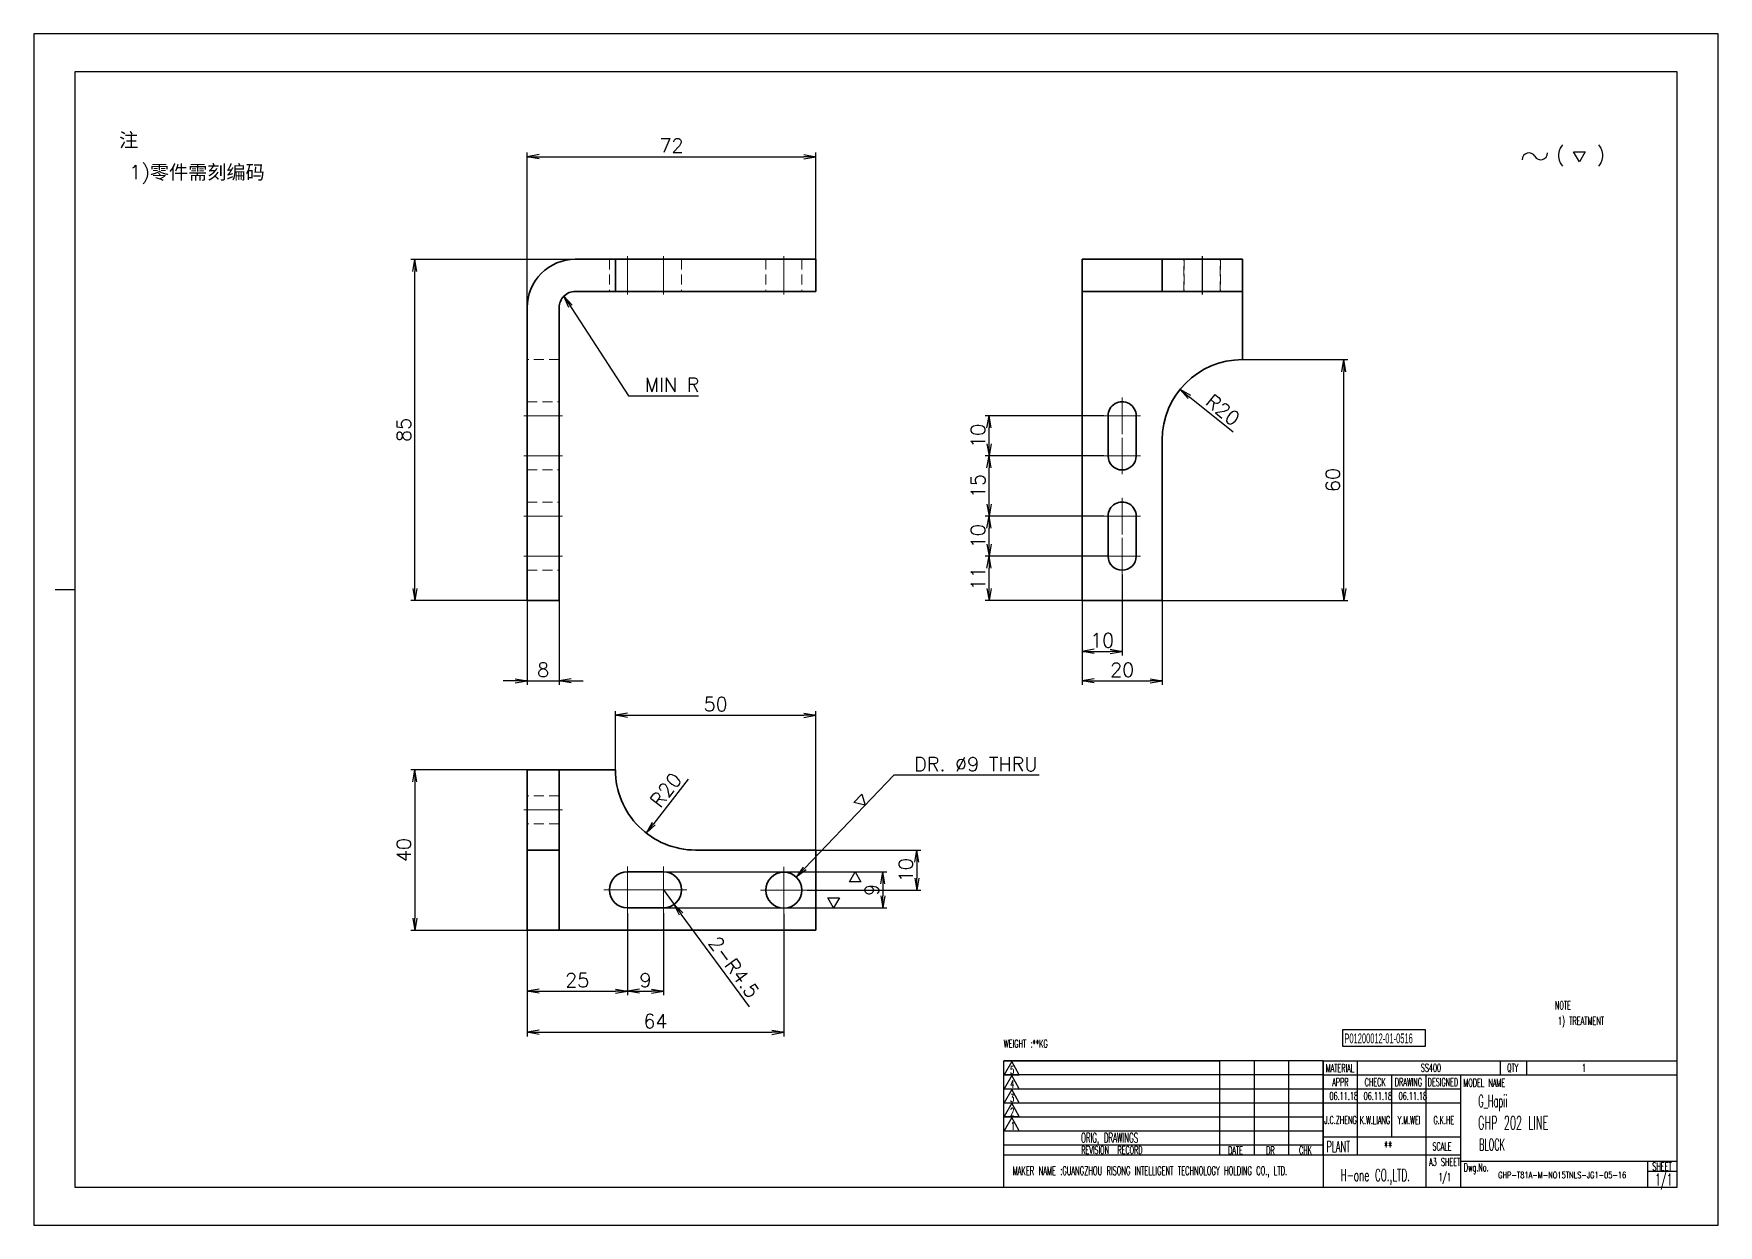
# Model space of a CAD drawing. Header units: millimetres. Extents: x 9439 to 18429, y 1498 to 3280.
# Drawn here: x 17741.5 to 18161.5, y 1498.1 to 1795.1 of the extents above; entities that cross this region are included whole.
import ezdxf
from ezdxf.enums import TextEntityAlignment as Align

# ---------------------------------------------------------------- set-up
doc = ezdxf.new("R2010")
doc.units = ezdxf.units.MM
doc.linetypes.add('CENTER-HOKUTO', pattern=[23, 20, -1, 1, -1])
doc.linetypes.add('HIDDEN-HOKUTO', pattern=[3.8, 2.5, -1.3])
doc.layers.add('AM_7', color=2, linetype='CENTER-HOKUTO', lineweight=30)
doc.layers.add('AM_HID', color=1, linetype='HIDDEN-HOKUTO', lineweight=25)
doc.layers.add('title_frame', color=7, linetype='Continuous')
doc.layers.add('word_dim', color=253, linetype='Continuous')
doc.styles.add('MX_NOTE_STANDARD', font='txt.shx', dxfattribs={"bigfont": 'bigfont.shx'})
doc.styles.get("Standard").update_dxf_attribs({"font": 'romans.shx', "bigfont": 'bigfont.shx'})
doc.dimstyles.new('RS1-1', dxfattribs={"dimtxt": 3.5, "dimasz": 3, "dimexe": 1, "dimexo": 0, "dimgap": 1, "dimtad": 3, "dimdsep": 46, "dimtxsty": 'Standard', "dimblk1": 'OPEN', "dimblk2": 'OPEN', "dimsah": 1, "dimcen": 0, "dimclrd": 256, "dimclre": 256, "dimclrt": 3, "dimazin": 2, "dimtfac": 1, "dimtmove": 0, "dimatfit": 3, "dimldrblk": 'OPEN', "dimfxl": 0, "dimtolj": 1, "dimtzin": 0, "dimarcsym": 0})

# ---------------------------------------------------------------- blocks, each defined once
blk = doc.blocks.new('A$C404331B6')
at = {"layer": 'title_frame'}
for p, q in [((0, -31.5), (0, 0)), ((0, 0), (53.9, 0)), ((79.62, 0), (0, 0)), ((53.9, -23.5), (53.9, 0)), ((62.48, -23.5), (62.48, 0)), ((62.48, -23.5), (62.48, 0)), ((71.05, -23.5), (71.05, 0)), ((71.05, -23.5), (71.05, 0)), ((79.62, 0), (79.62, -31.5)), ((79.62, 0), (167.83, 0)), ((88.2, -23.5), (88.2, 0)), ((123.73, 0), (123.73, -3.5)), ((130.3, 0), (130.3, -3.5)), ((53.9, -3.5), (0, -3.5)), ((79.62, -3.5), (0, -3.5)), ((1.98, -0.12), (0.1, -3.45)), ((0.1, -3.45), (3.86, -3.45)), ((1.98, -3.6), (0.1, -6.92)), ((3.86, -3.45), (1.98, -0.12)), ((3.86, -6.92), (1.98, -3.6)), ((79.62, -3.5), (167.83, -3.5)), ((96.78, -18.9), (96.78, -3.5)), ((105.35, -31.5), (105.35, -3.5)), ((113.92, -31.5), (113.92, -3.5)), ((53.9, -7), (0, -7)), ((79.62, -7), (0, -7)), ((0.1, -6.92), (3.86, -6.92)), ((1.98, -7.13), (0.1, -10.45)), ((3.86, -10.45), (1.98, -7.13)), ((113.92, -7), (79.62, -7)), ((53.9, -10.5), (0, -10.5)), ((79.62, -10.5), (0, -10.5)), ((0.1, -10.45), (3.86, -10.45)), ((1.98, -10.54), (0.1, -13.87)), ((3.86, -13.87), (1.98, -10.54)), ((113.92, -10.5), (79.62, -10.5)), ((53.9, -14), (0, -14)), ((79.62, -14), (0, -14)), ((0.1, -13.87), (3.86, -13.87)), ((1.98, -14.07), (0.1, -17.4)), ((3.86, -17.4), (1.98, -14.07)), ((53.9, -17.5), (0, -17.5)), ((79.62, -17.5), (0, -17.5)), ((53.9, -21), (0, -21)), ((79.62, -21), (0, -21)), ((0.1, -17.4), (3.86, -17.4)), ((79.62, -18.9), (113.92, -18.9)), ((79.62, -23.5), (0, -23.5)), ((113.92, -23.5), (79.62, -23.5)), ((113.92, -25), (167.83, -25)), ((160.48, -25), (160.48, -31.5)), ((160.48, -27.5), (167.83, -27.5)), ((167.83, -31.5), (0, -31.5))]:
    blk.add_line(p, q, dxfattribs=at)
at = {"layer": 'title_frame', "color": 3, "style": 'MX_NOTE_STANDARD', "width": 0.5341}
for s, height, p in [('5', 1.92, (1.59, -3.22)), ('MATERIAL', 1.973, (80.3, -2.79)), ('QTY', 1.973, (125.5, -2.7)), ('4', 1.92, (1.59, -6.7)), ('3', 1.92, (1.59, -10.23)), ('APPR', 1.973, (81.89, -6.26)), ('CHECK', 1.973, (89.99, -6.26)), ('DRAWING', 1.973, (97.51, -6.26)), ('DESIGNED', 1.973, (105.7, -6.26)), ('MODEL NAME', 1.973, (114.63, -6.41)), ('2', 1.92, (1.59, -13.64)), ('1', 1.92, (1.78, -17.17)), ('ORIG, DRAWINGS', 2.4112, (19.27, -20.34)), ('PLANT', 2.74, (80.46, -22.73)), ('SCALE', 1.973, (106.88, -22.28)), ('REVISION  RECORD', 1.9728, (19.32, -23.18)), ('DATE', 1.973, (55.94, -23.26)), ('DR', 1.973, (65.43, -23.27)), ('CHK', 1.973, (73.61, -23.23)), ('MAKER NAME :GUANGZHOU RISONG INTELLIGENT TECHNOLOGY HOLDING CO., LTD.', 2.16, (2.22, -28.43)), ('Dwg.No.', 1.973, (114.71, -27.52)), ('SHEET', 1.973, (161.71, -27.29))]:
    blk.add_text(s, height=height, dxfattribs=at).set_placement(p)
blk = doc.blocks.new('shiage0')
at = {"layer": 'word_dim', "color": 3, "linetype": 'Continuous'}
for centre, start, end in [((1.69, 0), 30, 180), ((4.61, 1.69), 210, 0)]:
    blk.add_arc(centre, 1.69, start, end, dxfattribs=at)
blk = doc.blocks.new('12')
at = {"layer": 'title_frame', "color": 3, "linetype": 'Continuous'}
blk.add_lwpolyline([(20.46, 3.03), (19.01, 5.53), (21.9, 5.53)], close=True, dxfattribs=at)
blk.add_blockref('shiage0', (6.23, 3.56), dxfattribs=at)
blk.add_text('(   )', height=3.5, dxfattribs=at).set_placement((14.64, 3.08))
blk = doc.blocks.new('_Open')
at = {"color": 0, "lineweight": -2}
for p, q in [((-1, 0.17), (0, 0)), ((-1, -0.17), (0, 0)), ((0, 0), (-1, 0))]:
    blk.add_line(p, q, dxfattribs=at)
blk = doc.blocks.new('*D246')
at = {"layer": 'DEFPOINTS', "color": 0, "linetype": 'Continuous', "ltscale": 2}
for p in [(17864.49, 1653.88), (17872.49, 1653.88), (17872.49, 1633.82)]:
    blk.add_point(p, dxfattribs=at)
at = {"layer": 'word_dim', "linetype": 'Continuous', "lineweight": -2, "ltscale": 2}
for p, q in [((17864.49, 1653.88), (17864.49, 1632.82)), ((17872.49, 1653.88), (17872.49, 1632.82)), ((17861.49, 1633.82), (17858.49, 1633.82)), ((17864.49, 1633.82), (17872.49, 1633.82)), ((17875.49, 1633.82), (17878.49, 1633.82))]:
    blk.add_line(p, q, dxfattribs=at)
at = {"layer": 'word_dim', "linetype": 'Continuous', "lineweight": -2, "ltscale": 2, "xscale": 3, "yscale": 3, "zscale": 3}
blk.add_blockref('_Open', (17864.49, 1633.82), dxfattribs=at)
at = {"layer": 'word_dim', "linetype": 'Continuous', "lineweight": -2, "ltscale": 2, "xscale": 3, "yscale": 3, "zscale": 3, "rotation": 180}
blk.add_blockref('_Open', (17872.49, 1633.82), dxfattribs=at)
at = {"layer": 'word_dim', "color": 3, "linetype": 'Continuous', "ltscale": 2, "insert": (17868.49, 1636.57), "char_height": 3.5, "attachment_point": 5}
blk.add_mtext('\\A1;8', dxfattribs=at)
blk = doc.blocks.new('*D247')
at = {"layer": 'DEFPOINTS', "color": 0, "linetype": 'Continuous', "ltscale": 2}
for p in [(17836.47, 1738.88), (17881.49, 1738.88), (17864.49, 1653.88)]:
    blk.add_point(p, dxfattribs=at)
at = {"layer": 'word_dim', "linetype": 'Continuous', "lineweight": -2, "ltscale": 2}
for p, q in [((17881.49, 1738.88), (17835.47, 1738.88)), ((17836.47, 1656.88), (17836.47, 1735.88)), ((17864.49, 1653.88), (17835.47, 1653.88))]:
    blk.add_line(p, q, dxfattribs=at)
at = {"layer": 'word_dim', "linetype": 'Continuous', "lineweight": -2, "ltscale": 2, "xscale": 3, "yscale": 3, "zscale": 3}
for p, rotation in [((17836.47, 1738.88), 90), ((17836.47, 1653.88), 270)]:
    blk.add_blockref('_Open', p, dxfattribs=dict(at, rotation=rotation))
at = {"layer": 'word_dim', "color": 3, "linetype": 'Continuous', "ltscale": 2, "insert": (17833.72, 1696.38), "char_height": 3.5, "attachment_point": 5, "rotation": 90}
blk.add_mtext('\\A1;85', dxfattribs=at)
blk = doc.blocks.new('*D248')
at = {"layer": 'DEFPOINTS', "color": 0, "linetype": 'Continuous', "ltscale": 2}
for p in [(17936.49, 1764.47), (17936.49, 1734.88), (17864.49, 1726.88)]:
    blk.add_point(p, dxfattribs=at)
at = {"layer": 'word_dim', "linetype": 'Continuous', "lineweight": -2, "ltscale": 2}
for p, q in [((17864.49, 1726.88), (17864.49, 1765.47)), ((17867.49, 1764.47), (17933.49, 1764.47)), ((17936.49, 1734.88), (17936.49, 1765.47))]:
    blk.add_line(p, q, dxfattribs=at)
at = {"layer": 'word_dim', "linetype": 'Continuous', "lineweight": -2, "ltscale": 2, "xscale": 3, "yscale": 3, "zscale": 3, "rotation": 180}
blk.add_blockref('_Open', (17864.49, 1764.47), dxfattribs=at)
at = {"layer": 'word_dim', "linetype": 'Continuous', "lineweight": -2, "ltscale": 2, "xscale": 3, "yscale": 3, "zscale": 3}
blk.add_blockref('_Open', (17936.49, 1764.47), dxfattribs=at)
at = {"layer": 'word_dim', "color": 3, "linetype": 'Continuous', "ltscale": 2, "insert": (17900.49, 1767.22), "char_height": 3.5, "attachment_point": 5}
blk.add_mtext('\\A1;72', dxfattribs=at)
blk = doc.blocks.new('*D249')
at = {"layer": 'DEFPOINTS', "color": 0, "linetype": 'Continuous', "ltscale": 2}
for p in [(18002.84, 1653.88), (18022.84, 1653.88), (18022.84, 1633.82)]:
    blk.add_point(p, dxfattribs=at)
at = {"layer": 'word_dim', "linetype": 'Continuous', "lineweight": -2, "ltscale": 2}
for p, q in [((18002.84, 1653.88), (18002.84, 1632.82)), ((18022.84, 1653.88), (18022.84, 1632.82)), ((18005.84, 1633.82), (18019.84, 1633.82))]:
    blk.add_line(p, q, dxfattribs=at)
at = {"layer": 'word_dim', "linetype": 'Continuous', "lineweight": -2, "ltscale": 2, "xscale": 3, "yscale": 3, "zscale": 3, "rotation": 180}
blk.add_blockref('_Open', (18002.84, 1633.82), dxfattribs=at)
at = {"layer": 'word_dim', "linetype": 'Continuous', "lineweight": -2, "ltscale": 2, "xscale": 3, "yscale": 3, "zscale": 3}
blk.add_blockref('_Open', (18022.84, 1633.82), dxfattribs=at)
at = {"layer": 'word_dim', "color": 3, "linetype": 'Continuous', "ltscale": 2, "insert": (18012.84, 1636.57), "char_height": 3.5, "attachment_point": 5}
blk.add_mtext('\\A1;20', dxfattribs=at)
blk = doc.blocks.new('*D250')
at = {"layer": 'DEFPOINTS', "color": 0, "linetype": 'Continuous', "ltscale": 2}
for p in [(18042.84, 1713.88), (18068.11, 1713.88), (18022.84, 1653.88)]:
    blk.add_point(p, dxfattribs=at)
at = {"layer": 'word_dim', "linetype": 'Continuous', "lineweight": -2, "ltscale": 2}
for p, q in [((18042.84, 1713.88), (18069.11, 1713.88)), ((18068.11, 1656.88), (18068.11, 1710.88)), ((18022.84, 1653.88), (18069.11, 1653.88))]:
    blk.add_line(p, q, dxfattribs=at)
at = {"layer": 'word_dim', "linetype": 'Continuous', "lineweight": -2, "ltscale": 2, "xscale": 3, "yscale": 3, "zscale": 3}
for p, rotation in [((18068.11, 1713.88), 90), ((18068.11, 1653.88), 270)]:
    blk.add_blockref('_Open', p, dxfattribs=dict(at, rotation=rotation))
at = {"layer": 'word_dim', "color": 3, "linetype": 'Continuous', "ltscale": 2, "insert": (18065.36, 1683.88), "char_height": 3.5, "attachment_point": 5, "rotation": 90}
blk.add_mtext('\\A1;60', dxfattribs=at)
blk = doc.blocks.new('*D251')
at = {"layer": 'DEFPOINTS', "color": 0, "linetype": 'Continuous', "ltscale": 2}
for p in [(17979.65, 1664.88), (18009.34, 1664.88), (18002.84, 1653.88)]:
    blk.add_point(p, dxfattribs=at)
at = {"layer": 'word_dim', "linetype": 'Continuous', "lineweight": -2, "ltscale": 2}
for p, q in [((18009.34, 1664.88), (17978.65, 1664.88)), ((17979.65, 1656.88), (17979.65, 1661.88)), ((18002.84, 1653.88), (17978.65, 1653.88))]:
    blk.add_line(p, q, dxfattribs=at)
at = {"layer": 'word_dim', "linetype": 'Continuous', "lineweight": -2, "ltscale": 2, "xscale": 3, "yscale": 3, "zscale": 3}
for p, rotation in [((17979.65, 1664.88), 90), ((17979.65, 1653.88), 270)]:
    blk.add_blockref('_Open', p, dxfattribs=dict(at, rotation=rotation))
at = {"layer": 'word_dim', "color": 3, "linetype": 'Continuous', "ltscale": 2, "insert": (17976.9, 1659.38), "char_height": 3.5, "attachment_point": 5, "rotation": 90}
blk.add_mtext('\\A1;11', dxfattribs=at)
blk = doc.blocks.new('*D252')
at = {"layer": 'DEFPOINTS', "color": 0, "linetype": 'Continuous', "ltscale": 2}
for p in [(17979.65, 1674.88), (18008.29, 1674.88), (18008.29, 1664.88)]:
    blk.add_point(p, dxfattribs=at)
at = {"layer": 'word_dim', "linetype": 'Continuous', "lineweight": -2, "ltscale": 2}
for p, q in [((18008.29, 1674.88), (17978.65, 1674.88)), ((17979.65, 1667.88), (17979.65, 1671.88)), ((18008.29, 1664.88), (17978.65, 1664.88))]:
    blk.add_line(p, q, dxfattribs=at)
at = {"layer": 'word_dim', "linetype": 'Continuous', "lineweight": -2, "ltscale": 2, "xscale": 3, "yscale": 3, "zscale": 3}
for p, rotation in [((17979.65, 1674.88), 90), ((17979.65, 1664.88), 270)]:
    blk.add_blockref('_Open', p, dxfattribs=dict(at, rotation=rotation))
at = {"layer": 'word_dim', "color": 3, "linetype": 'Continuous', "ltscale": 2, "insert": (17976.9, 1669.88), "char_height": 3.5, "attachment_point": 5, "rotation": 90}
blk.add_mtext('\\A1;10', dxfattribs=at)
blk = doc.blocks.new('*D253')
at = {"layer": 'DEFPOINTS', "color": 0, "linetype": 'Continuous', "ltscale": 2}
for p in [(17979.65, 1689.88), (18008.29, 1689.88), (18008.29, 1674.88)]:
    blk.add_point(p, dxfattribs=at)
at = {"layer": 'word_dim', "linetype": 'Continuous', "lineweight": -2, "ltscale": 2}
for p, q in [((18008.29, 1689.88), (17978.65, 1689.88)), ((17979.65, 1677.88), (17979.65, 1686.88)), ((18008.29, 1674.88), (17978.65, 1674.88))]:
    blk.add_line(p, q, dxfattribs=at)
at = {"layer": 'word_dim', "linetype": 'Continuous', "lineweight": -2, "ltscale": 2, "xscale": 3, "yscale": 3, "zscale": 3}
for p, rotation in [((17979.65, 1689.88), 90), ((17979.65, 1674.88), 270)]:
    blk.add_blockref('_Open', p, dxfattribs=dict(at, rotation=rotation))
at = {"layer": 'word_dim', "color": 3, "linetype": 'Continuous', "ltscale": 2, "insert": (17976.9, 1682.38), "char_height": 3.5, "attachment_point": 5, "rotation": 90}
blk.add_mtext('\\A1;15', dxfattribs=at)
blk = doc.blocks.new('*D254')
at = {"layer": 'DEFPOINTS', "color": 0, "linetype": 'Continuous', "ltscale": 2}
for p in [(17979.65, 1699.88), (18008.29, 1699.88), (18008.29, 1689.88)]:
    blk.add_point(p, dxfattribs=at)
at = {"layer": 'word_dim', "linetype": 'Continuous', "lineweight": -2, "ltscale": 2}
for p, q in [((18008.29, 1699.88), (17978.65, 1699.88)), ((17979.65, 1692.88), (17979.65, 1696.88)), ((18008.29, 1689.88), (17978.65, 1689.88))]:
    blk.add_line(p, q, dxfattribs=at)
at = {"layer": 'word_dim', "linetype": 'Continuous', "lineweight": -2, "ltscale": 2, "xscale": 3, "yscale": 3, "zscale": 3}
for p, rotation in [((17979.65, 1699.88), 90), ((17979.65, 1689.88), 270)]:
    blk.add_blockref('_Open', p, dxfattribs=dict(at, rotation=rotation))
at = {"layer": 'word_dim', "color": 3, "linetype": 'Continuous', "ltscale": 2, "insert": (17976.9, 1694.88), "char_height": 3.5, "attachment_point": 5, "rotation": 90}
blk.add_mtext('\\A1;10', dxfattribs=at)
blk = doc.blocks.new('*D255')
at = {"layer": 'DEFPOINTS', "color": 0, "linetype": 'Continuous', "ltscale": 2}
for p in [(18012.84, 1660.33), (18002.84, 1653.88), (18012.84, 1641.17)]:
    blk.add_point(p, dxfattribs=at)
at = {"layer": 'word_dim', "linetype": 'Continuous', "lineweight": -2, "ltscale": 2}
for p, q in [((18012.84, 1660.33), (18012.84, 1640.17)), ((18002.84, 1653.88), (18002.84, 1640.17)), ((18005.84, 1641.17), (18009.84, 1641.17))]:
    blk.add_line(p, q, dxfattribs=at)
at = {"layer": 'word_dim', "linetype": 'Continuous', "lineweight": -2, "ltscale": 2, "xscale": 3, "yscale": 3, "zscale": 3, "rotation": 180}
blk.add_blockref('_Open', (18002.84, 1641.17), dxfattribs=at)
at = {"layer": 'word_dim', "linetype": 'Continuous', "lineweight": -2, "ltscale": 2, "xscale": 3, "yscale": 3, "zscale": 3}
blk.add_blockref('_Open', (18012.84, 1641.17), dxfattribs=at)
at = {"layer": 'word_dim', "color": 3, "linetype": 'Continuous', "ltscale": 2, "insert": (18007.84, 1643.92), "char_height": 3.5, "attachment_point": 5}
blk.add_mtext('\\A1;10', dxfattribs=at)
blk = doc.blocks.new('*D256')
at = {"layer": 'DEFPOINTS', "color": 0, "linetype": 'Continuous', "ltscale": 2}
for p in [(18027.28, 1706.45), (18042.84, 1693.88)]:
    blk.add_point(p, dxfattribs=at)
at = {"layer": 'word_dim', "linetype": 'Continuous', "lineweight": -2, "ltscale": 2}
blk.add_line((18040.5, 1695.77), (18029.61, 1704.57), dxfattribs=at)
at = {"layer": 'word_dim', "linetype": 'Continuous', "lineweight": -2, "ltscale": 2, "xscale": 3, "yscale": 3, "zscale": 3, "rotation": 141.0708588884438}
blk.add_blockref('_Open', (18027.28, 1706.45), dxfattribs=at)
at = {"layer": 'word_dim', "color": 3, "linetype": 'Continuous', "ltscale": 2, "insert": (18037.95, 1701.36), "char_height": 3.5, "attachment_point": 5, "rotation": 321.0709}
blk.add_mtext('\\A1;R20', dxfattribs=at)
blk = doc.blocks.new('*D257')
at = {"layer": 'DEFPOINTS', "color": 0, "linetype": 'Continuous', "ltscale": 2}
for p in [(17864.49, 1611.64), (17836.47, 1571.64), (17864.49, 1571.64)]:
    blk.add_point(p, dxfattribs=at)
at = {"layer": 'word_dim', "linetype": 'Continuous', "lineweight": -2, "ltscale": 2}
for p, q in [((17864.49, 1611.64), (17835.47, 1611.64)), ((17836.47, 1608.64), (17836.47, 1574.64)), ((17864.49, 1571.64), (17835.47, 1571.64))]:
    blk.add_line(p, q, dxfattribs=at)
at = {"layer": 'word_dim', "linetype": 'Continuous', "lineweight": -2, "ltscale": 2, "xscale": 3, "yscale": 3, "zscale": 3}
for p, rotation in [((17836.47, 1611.64), 90), ((17836.47, 1571.64), 270)]:
    blk.add_blockref('_Open', p, dxfattribs=dict(at, rotation=rotation))
at = {"layer": 'word_dim', "color": 3, "linetype": 'Continuous', "ltscale": 2, "insert": (17833.72, 1591.64), "char_height": 3.5, "attachment_point": 5, "rotation": 90}
blk.add_mtext('\\A1;40', dxfattribs=at)
blk = doc.blocks.new('*D258')
at = {"layer": 'DEFPOINTS', "color": 0, "linetype": 'Continuous', "ltscale": 2}
for p in [(17936.49, 1625.23), (17886.49, 1611.64), (17936.49, 1591.64)]:
    blk.add_point(p, dxfattribs=at)
at = {"layer": 'word_dim', "linetype": 'Continuous', "lineweight": -2, "ltscale": 2}
for p, q in [((17886.49, 1611.64), (17886.49, 1626.23)), ((17936.49, 1591.64), (17936.49, 1626.23)), ((17889.49, 1625.23), (17933.49, 1625.23))]:
    blk.add_line(p, q, dxfattribs=at)
at = {"layer": 'word_dim', "linetype": 'Continuous', "lineweight": -2, "ltscale": 2, "xscale": 3, "yscale": 3, "zscale": 3, "rotation": 180}
blk.add_blockref('_Open', (17886.49, 1625.23), dxfattribs=at)
at = {"layer": 'word_dim', "linetype": 'Continuous', "lineweight": -2, "ltscale": 2, "xscale": 3, "yscale": 3, "zscale": 3}
blk.add_blockref('_Open', (17936.49, 1625.23), dxfattribs=at)
at = {"layer": 'word_dim', "color": 3, "linetype": 'Continuous', "ltscale": 2, "insert": (17911.49, 1627.98), "char_height": 3.5, "attachment_point": 5}
blk.add_mtext('\\A1;50', dxfattribs=at)
blk = doc.blocks.new('*D259')
at = {"layer": 'DEFPOINTS', "color": 0, "linetype": 'Continuous', "ltscale": 2}
for p in [(17906.49, 1611.64), (17894.21, 1595.86)]:
    blk.add_point(p, dxfattribs=at)
at = {"layer": 'word_dim', "linetype": 'Continuous', "lineweight": -2, "ltscale": 2}
blk.add_line((17904.65, 1609.28), (17896.05, 1598.23), dxfattribs=at)
at = {"layer": 'word_dim', "linetype": 'Continuous', "lineweight": -2, "ltscale": 2, "xscale": 3, "yscale": 3, "zscale": 3, "rotation": 232.1096878668146}
blk.add_blockref('_Open', (17894.21, 1595.86), dxfattribs=at)
at = {"layer": 'word_dim', "color": 3, "linetype": 'Continuous', "ltscale": 2, "insert": (17899.1, 1606.62), "char_height": 3.5, "attachment_point": 5, "rotation": 52.1097}
blk.add_mtext('\\A1;R20', dxfattribs=at)
blk = doc.blocks.new('*D260')
at = {"layer": 'DEFPOINTS', "color": 0, "linetype": 'Continuous', "ltscale": 2}
for p in [(17936.49, 1591.64), (17934.34, 1581.64), (17961.68, 1581.64)]:
    blk.add_point(p, dxfattribs=at)
at = {"layer": 'word_dim', "linetype": 'Continuous', "lineweight": -2, "ltscale": 2}
for p, q in [((17936.49, 1591.64), (17962.68, 1591.64)), ((17961.68, 1588.64), (17961.68, 1584.64)), ((17934.34, 1581.64), (17962.68, 1581.64))]:
    blk.add_line(p, q, dxfattribs=at)
at = {"layer": 'word_dim', "linetype": 'Continuous', "lineweight": -2, "ltscale": 2, "xscale": 3, "yscale": 3, "zscale": 3}
for p, rotation in [((17961.68, 1591.64), 90), ((17961.68, 1581.64), 270)]:
    blk.add_blockref('_Open', p, dxfattribs=dict(at, rotation=rotation))
at = {"layer": 'word_dim', "color": 3, "linetype": 'Continuous', "ltscale": 2, "insert": (17958.93, 1586.64), "char_height": 3.5, "attachment_point": 5, "rotation": 90}
blk.add_mtext('\\A1;10', dxfattribs=at)
blk = doc.blocks.new('*D261')
at = {"layer": 'DEFPOINTS', "color": 0, "linetype": 'Continuous', "ltscale": 2}
for p in [(17889.49, 1575.88), (17864.49, 1571.64), (17889.49, 1556.46)]:
    blk.add_point(p, dxfattribs=at)
at = {"layer": 'word_dim', "linetype": 'Continuous', "lineweight": -2, "ltscale": 2}
for p, q in [((17889.49, 1575.88), (17889.49, 1555.46)), ((17864.49, 1571.64), (17864.49, 1555.46)), ((17867.49, 1556.46), (17886.49, 1556.46))]:
    blk.add_line(p, q, dxfattribs=at)
at = {"layer": 'word_dim', "linetype": 'Continuous', "lineweight": -2, "ltscale": 2, "xscale": 3, "yscale": 3, "zscale": 3, "rotation": 180}
blk.add_blockref('_Open', (17864.49, 1556.46), dxfattribs=at)
at = {"layer": 'word_dim', "linetype": 'Continuous', "lineweight": -2, "ltscale": 2, "xscale": 3, "yscale": 3, "zscale": 3}
blk.add_blockref('_Open', (17889.49, 1556.46), dxfattribs=at)
at = {"layer": 'word_dim', "color": 3, "linetype": 'Continuous', "ltscale": 2, "insert": (17876.99, 1559.21), "char_height": 3.5, "attachment_point": 5}
blk.add_mtext('\\A1;25', dxfattribs=at)
blk = doc.blocks.new('*D262')
at = {"layer": 'DEFPOINTS', "color": 0, "linetype": 'Continuous', "ltscale": 2}
for p in [(17889.49, 1575.88), (17898.49, 1575.88), (17898.49, 1556.46)]:
    blk.add_point(p, dxfattribs=at)
at = {"layer": 'word_dim', "linetype": 'Continuous', "lineweight": -2, "ltscale": 2}
for p, q in [((17889.49, 1575.88), (17889.49, 1555.46)), ((17898.49, 1575.88), (17898.49, 1555.46)), ((17892.49, 1556.46), (17895.49, 1556.46))]:
    blk.add_line(p, q, dxfattribs=at)
at = {"layer": 'word_dim', "linetype": 'Continuous', "lineweight": -2, "ltscale": 2, "xscale": 3, "yscale": 3, "zscale": 3, "rotation": 180}
blk.add_blockref('_Open', (17889.49, 1556.46), dxfattribs=at)
at = {"layer": 'word_dim', "linetype": 'Continuous', "lineweight": -2, "ltscale": 2, "xscale": 3, "yscale": 3, "zscale": 3}
blk.add_blockref('_Open', (17898.49, 1556.46), dxfattribs=at)
at = {"layer": 'word_dim', "color": 3, "linetype": 'Continuous', "ltscale": 2, "insert": (17893.99, 1559.21), "char_height": 3.5, "attachment_point": 5}
blk.add_mtext('\\A1;9', dxfattribs=at)
blk = doc.blocks.new('*D263')
at = {"layer": 'DEFPOINTS', "color": 0, "linetype": 'Continuous', "ltscale": 2}
for p in [(17928.49, 1575.79), (17864.49, 1571.64), (17928.49, 1546.22)]:
    blk.add_point(p, dxfattribs=at)
at = {"layer": 'word_dim', "linetype": 'Continuous', "lineweight": -2, "ltscale": 2}
for p, q in [((17928.49, 1575.79), (17928.49, 1545.22)), ((17864.49, 1571.64), (17864.49, 1545.22)), ((17867.49, 1546.22), (17925.49, 1546.22))]:
    blk.add_line(p, q, dxfattribs=at)
at = {"layer": 'word_dim', "linetype": 'Continuous', "lineweight": -2, "ltscale": 2, "xscale": 3, "yscale": 3, "zscale": 3, "rotation": 180}
blk.add_blockref('_Open', (17864.49, 1546.22), dxfattribs=at)
at = {"layer": 'word_dim', "linetype": 'Continuous', "lineweight": -2, "ltscale": 2, "xscale": 3, "yscale": 3, "zscale": 3}
blk.add_blockref('_Open', (17928.49, 1546.22), dxfattribs=at)
at = {"layer": 'word_dim', "color": 3, "linetype": 'Continuous', "ltscale": 2, "insert": (17896.49, 1548.97), "char_height": 3.5, "attachment_point": 5}
blk.add_mtext('\\A1;64', dxfattribs=at)
blk = doc.blocks.new('*D264')
at = {"layer": 'DEFPOINTS', "color": 0, "linetype": 'Continuous', "ltscale": 2}
for p in [(17931.6, 1584.9), (17925.38, 1578.39)]:
    blk.add_point(p, dxfattribs=at)
at = {"layer": 'word_dim', "linetype": 'Continuous', "lineweight": -2, "ltscale": 2}
for p, q in [((17955.92, 1610.34), (17933.68, 1587.07)), ((17992.12, 1610.34), (17955.92, 1610.34))]:
    blk.add_line(p, q, dxfattribs=at)
at = {"layer": 'word_dim', "linetype": 'Continuous', "lineweight": -2, "ltscale": 2, "xscale": 3, "yscale": 3, "zscale": 3, "rotation": 226.2945560065147}
blk.add_blockref('_Open', (17931.6, 1584.9), dxfattribs=at)
at = {"layer": 'word_dim', "color": 3, "linetype": 'Continuous', "ltscale": 2, "insert": (17976.36, 1613.09), "char_height": 3.5, "attachment_point": 5}
blk.add_mtext('\\A1;DR. ∅9 THRU', dxfattribs=at)
blk = doc.blocks.new('shiage1')
at = {"layer": 'word_dim', "color": 3, "linetype": 'Continuous'}
for p, q in [((0, 0), (-1.44, 2.5)), ((-1.44, 2.5), (1.44, 2.5)), ((1.44, 2.5), (0, 0))]:
    blk.add_line(p, q, dxfattribs=at)
blk = doc.blocks.new('*D265')
at = {"layer": 'DEFPOINTS', "color": 0, "linetype": 'Continuous', "ltscale": 2}
for p in [(17898.49, 1586.23), (17898.49, 1577.23), (17953.19, 1577.23)]:
    blk.add_point(p, dxfattribs=at)
at = {"layer": 'word_dim', "linetype": 'Continuous', "lineweight": -2, "ltscale": 2}
for p, q in [((17898.49, 1586.23), (17954.19, 1586.23)), ((17953.19, 1583.23), (17953.19, 1580.23)), ((17898.49, 1577.23), (17954.19, 1577.23))]:
    blk.add_line(p, q, dxfattribs=at)
at = {"layer": 'word_dim', "linetype": 'Continuous', "lineweight": -2, "ltscale": 2, "xscale": 3, "yscale": 3, "zscale": 3}
for p, rotation in [((17953.19, 1586.23), 90), ((17953.19, 1577.23), 270)]:
    blk.add_blockref('_Open', p, dxfattribs=dict(at, rotation=rotation))
at = {"layer": 'word_dim', "color": 3, "linetype": 'Continuous', "ltscale": 2, "insert": (17950.44, 1581.73), "char_height": 3.5, "attachment_point": 5, "rotation": 90}
blk.add_mtext('\\A1;9', dxfattribs=at)
blk = doc.blocks.new('*D266')
at = {"layer": 'DEFPOINTS', "color": 0, "linetype": 'Continuous', "ltscale": 2}
for p in [(17898.49, 1581.73), (17901.15, 1578.1)]:
    blk.add_point(p, dxfattribs=at)
at = {"layer": 'word_dim', "linetype": 'Continuous', "lineweight": -2, "ltscale": 2}
for p, q in [((17898.49, 1581.73), (17901.15, 1578.1)), ((17919.9, 1552.55), (17902.93, 1575.68))]:
    blk.add_line(p, q, dxfattribs=at)
at = {"layer": 'word_dim', "linetype": 'Continuous', "lineweight": -2, "ltscale": 2, "xscale": 3, "yscale": 3, "zscale": 3, "rotation": 126.2675375214608}
blk.add_blockref('_Open', (17901.15, 1578.1), dxfattribs=at)
at = {"layer": 'word_dim', "color": 3, "linetype": 'Continuous', "ltscale": 2, "insert": (17916.05, 1562.44), "char_height": 3.5, "attachment_point": 5, "rotation": 306.2675}
blk.add_mtext('\\A1;2-R4.5', dxfattribs=at)

msp = doc.modelspace()

# ---------------------------------------------------------------- linework, layer by layer
at = {"color": 7, "lineweight": 35, "ltscale": 0.25}
for p, q in [((17876.493, 1738.884), (17886.493, 1738.884)), ((17886.493, 1730.884), (17876.493, 1730.884)), ((18009.336, 1689.884), (18009.336, 1699.884)), ((18016.336, 1699.884), (18016.336, 1689.884)), ((18009.336, 1664.884), (18009.336, 1674.884)), ((18016.336, 1674.884), (18016.336, 1664.884)), ((17886.493, 1611.644), (17876.493, 1611.644))]:
    msp.add_line(p, q, dxfattribs=at)
at = {"color": 7, "lineweight": 35, "ltscale": 0.2}
for p, q in [((17886.493, 1738.884), (17886.493, 1730.884)), ((17936.493, 1738.884), (17936.493, 1730.884)), ((18002.836, 1738.884), (18002.836, 1730.884)), ((18022.836, 1738.884), (18022.836, 1730.884)), ((18042.836, 1738.884), (18042.836, 1730.884)), ((17872.493, 1653.884), (17864.493, 1653.884)), ((17872.493, 1611.644), (17864.493, 1611.644)), ((17872.493, 1591.644), (17864.493, 1591.644)), ((17872.493, 1571.644), (17864.493, 1571.644))]:
    msp.add_line(p, q, dxfattribs=at)
at = {"color": 7, "lineweight": 35}
for p, q in [((17906.493, 1738.884), (17886.493, 1738.884)), ((17936.493, 1738.884), (17906.493, 1738.884)), ((18022.836, 1738.884), (18002.836, 1738.884)), ((18022.836, 1738.884), (18042.836, 1738.884)), ((17886.493, 1730.884), (17906.493, 1730.884)), ((17906.493, 1730.884), (17936.493, 1730.884)), ((18002.836, 1730.884), (18022.836, 1730.884)), ((18042.836, 1730.884), (18022.836, 1730.884)), ((17864.493, 1653.884), (17864.493, 1726.884)), ((17872.493, 1726.884), (17872.493, 1653.884)), ((18002.836, 1726.884), (18002.836, 1653.884)), ((18022.836, 1653.884), (18022.836, 1693.884)), ((18002.836, 1653.884), (18022.836, 1653.884)), ((17864.493, 1611.644), (17864.493, 1591.644)), ((17872.493, 1611.644), (17872.493, 1591.644)), ((17864.493, 1591.644), (17864.493, 1571.644)), ((17872.493, 1571.644), (17872.493, 1591.644)), ((17906.493, 1591.644), (17936.493, 1591.644)), ((17936.493, 1571.644), (17936.493, 1591.644)), ((17876.493, 1571.644), (17936.493, 1571.644))]:
    msp.add_line(p, q, dxfattribs=at)
at = {"color": 7, "lineweight": 35, "ltscale": 0.1}
for p, q in [((18002.836, 1730.884), (18002.836, 1726.884)), ((18042.836, 1726.884), (18042.836, 1730.884)), ((17876.493, 1611.644), (17872.493, 1611.644)), ((17872.493, 1571.644), (17876.493, 1571.644))]:
    msp.add_line(p, q, dxfattribs=at)
at = {"color": 7, "lineweight": 35, "ltscale": 0.325}
msp.add_line((18042.836, 1713.884), (18042.836, 1726.884), dxfattribs=at)
at = {"color": 7, "lineweight": 35, "ltscale": 0.225}
for p, q in [((17889.493, 1586.226), (17898.493, 1586.226)), ((17898.493, 1577.226), (17889.493, 1577.226))]:
    msp.add_line(p, q, dxfattribs=at)
at = {"color": 7, "lineweight": 35}
msp.add_circle((17928.493, 1581.644), 4.5, dxfattribs=at)
for centre, radius, start, end in [((17876.493, 1726.884), 12, 90, 180.00001), ((17876.493, 1726.884), 4, 90, 180.00001), ((18042.836, 1693.884), 20, 90, 179.99999), ((18012.836, 1699.884), 3.5, 0, 180.00001), ((18012.836, 1689.884), 3.5, 180.00001, 0), ((18012.836, 1674.884), 3.5, 0, 180.00001), ((18012.836, 1664.884), 3.5, 180.00001, 0), ((17906.493, 1611.644), 20, 179.99999, 270), ((17889.493, 1581.726), 4.5, 90, 270), ((17898.493, 1581.726), 4.5, 270, 90)]:
    msp.add_arc(centre, radius, start, end, dxfattribs=at)
at = {"layer": 'AM_7', "color": 2, "lineweight": 13}
for p, q in [((17889.493, 1739.684), (17889.493, 1730.083)), ((17898.493, 1739.684), (17898.493, 1730.083)), ((17928.493, 1739.684), (17928.493, 1730.083)), ((18032.754, 1739.684), (18032.754, 1730.083)), ((18032.836, 1739.684), (18032.836, 1730.083)), ((18012.836, 1704.434), (18012.836, 1695.334)), ((17863.693, 1699.884), (17873.293, 1699.884)), ((18017.386, 1699.884), (18008.286, 1699.884)), ((18012.836, 1694.434), (18012.836, 1685.334)), ((17863.693, 1689.884), (17873.293, 1689.884)), ((18017.386, 1689.884), (18008.286, 1689.884)), ((18012.836, 1679.434), (18012.836, 1670.334)), ((17863.693, 1674.884), (17873.293, 1674.884)), ((18017.386, 1674.884), (18008.286, 1674.884)), ((18012.836, 1669.434), (18012.836, 1660.334)), ((17863.693, 1664.884), (17873.293, 1664.884)), ((18017.386, 1664.884), (18008.286, 1664.884)), ((17863.693, 1601.644), (17873.293, 1601.644)), ((17889.493, 1587.576), (17889.493, 1575.876)), ((17898.493, 1587.576), (17898.493, 1575.876)), ((17928.493, 1587.494), (17928.493, 1575.794)), ((17895.343, 1581.726), (17883.643, 1581.726)), ((17904.343, 1581.726), (17892.643, 1581.726)), ((17934.343, 1581.644), (17922.643, 1581.644))]:
    msp.add_line(p, q, dxfattribs=at)
at = {"layer": 'AM_HID', "color": 1, "lineweight": 13}
for p, q in [((17884.993, 1738.884), (17884.993, 1730.884)), ((17902.993, 1738.884), (17902.993, 1730.884)), ((17923.993, 1738.884), (17923.993, 1730.884)), ((17932.993, 1738.884), (17932.993, 1730.884)), ((18028.254, 1730.884), (18028.254, 1738.884)), ((18028.336, 1738.884), (18028.336, 1730.884)), ((18037.254, 1730.884), (18037.254, 1738.884)), ((18037.336, 1738.884), (18037.336, 1730.884)), ((17872.493, 1713.884), (17864.493, 1713.884)), ((17864.493, 1703.384), (17872.493, 1703.384)), ((17864.493, 1686.384), (17872.493, 1686.384)), ((17864.493, 1678.384), (17872.493, 1678.384)), ((17864.493, 1661.384), (17872.493, 1661.384)), ((17872.493, 1605.144), (17864.493, 1605.144)), ((17872.493, 1598.144), (17864.493, 1598.144))]:
    msp.add_line(p, q, dxfattribs=at)
at = {"layer": 'title_frame'}
for p, q in [((17746.796, 1656.621), (17751.796, 1656.621)), ((18067.843, 1546.895), (18088.371, 1546.895)), ((18067.843, 1542.694), (18067.843, 1546.895)), ((18088.371, 1546.895), (18088.371, 1542.694)), ((18088.371, 1542.694), (18067.843, 1542.694)), ((18062.946, 1539.084), (18062.946, 1535.584)), ((18062.946, 1515.584), (18062.946, 1539.084)), ((18062.946, 1539.084), (18062.946, 1507.584)), ((18151.146, 1507.584), (18097.246, 1507.584)), ((18151.146, 1507.584), (18097.246, 1507.584))]:
    msp.add_line(p, q, dxfattribs=at)
at = {"layer": 'title_frame', "color": 4}
msp.add_lwpolyline([(18161.471, 1795.121), (17741.471, 1795.121), (17741.471, 1498.121), (18161.471, 1498.121)], close=True, dxfattribs=at)
at = {"layer": 'title_frame'}
msp.add_lwpolyline([(17751.796, 1785.659), (18151.146, 1785.659), (18151.146, 1507.584), (17751.796, 1507.584)], close=True, dxfattribs=at)
at = {"layer": 'word_dim', "color": 3, "linetype": 'Continuous', "ltscale": 2}
for points in [[(17946.285, 1586.226), (17947.73, 1583.723), (17944.84, 1583.723)], [(17940.893, 1577.226), (17939.448, 1579.728), (17942.338, 1579.728)]]:
    msp.add_lwpolyline(points, close=True, dxfattribs=at)

# ---------------------------------------------------------------- block references
at = {"layer": 'word_dim', "linetype": 'Continuous', "ltscale": 2}
msp.add_blockref('12', (18106.365, 1760.159), dxfattribs=at)
at = {"layer": 'word_dim', "color": 3, "linetype": 'Continuous', "ltscale": 2, "rotation": 46.29455600651335}
msp.add_blockref('shiage1', (17948.744, 1602.832), dxfattribs=at)
at = {"layer": 'word_dim', "ltscale": 2}
msp.add_blockref('A$C404331B6', (17983.321, 1539.084), dxfattribs=at)

# ---------------------------------------------------------------- texts
at = {"ltscale": 2, "char_height": 3.5, "attachment_point": 1}
for s, insert, width in [('{\\fSimSun|b0|i0|c134|p2;\\C3;注}', (17762.763, 1770.365), 10.36469), ('{\\Fromans,bigfont|c134;\\C3;1)\\fSimSun|b0|i0|c134|p2;零件需刻编码}', (17765.328, 1762.357), 96.90613)]:
    msp.add_mtext(s, dxfattribs=dict(at, insert=insert, width=width))
at = {"linetype": 'Continuous', "insert": (18101.624, 1528.604), "char_height": 3, "width": 50.9, "attachment_point": 4}
msp.add_mtext('{\\W0.5;\\C3;G_Hapii }', dxfattribs=at)
at = {"color": 3, "linetype": 'Continuous', "insert": (18106.579, 1511.446), "char_height": 1.6, "width": 37.13137, "attachment_point": 1}
msp.add_mtext('{\\W0.65;GHP-T81A-M-NO15TNLS-JG1-05-16}', dxfattribs=at)
at = {"layer": 'title_frame', "color": 3, "style": 'MX_NOTE_STANDARD'}
for s, height, width, p in [('NOTE', 2, 0.5341, (18120.733, 1551.946)), ('1) TREATMENT', 2, 0.5341, (18121.511, 1548.049)), ('WEIGHT :**KG ', 1.96, 0.545, (17983.346, 1542.4)), ('SS400', 1.9728, 0.5341, (18087.32, 1536.382)), ('1', 1.973, 0.5341, (18127.447, 1536.382)), ('06.11.18', 1.9, 0.5341, (18064.533, 1529.408)), ('06.11.18', 1.9, 0.5341, (18073.045, 1529.408)), ('06.11.18', 1.9, 0.5341, (18081.763, 1529.408)), ('GHP 202 LINE', 3.3, 0.5341, (18101.585, 1522.035)), ('**', 2.74, 0.5341, (18078.139, 1516.353)), ('BLOCK', 2.94, 0.5, (18101.833, 1516.771)), ('H-one CO.,LTD.', 3, 0.5341, (18067.302, 1509.133)), ('A3 SHEET', 1.9728, 0.5341, (18089.376, 1512.907)), ('1/1', 1.9728, 0.5341, (18091.728, 1509.153)), ('1/1', 3, 0.5341, (18145.753, 1508.06))]:
    msp.add_text(s, height=height, dxfattribs=dict(at, width=width)).set_placement(p)
at = {"layer": 'title_frame', "color": 3, "style": 'MX_NOTE_STANDARD', "width": 0.5341}
for s, p in [('J.C.ZHENG', (18067.278, 1522.79)), ('K.W.LIANG', (18075.873, 1522.769)), ('Y.M.WEI', (18084.353, 1522.772)), ('G.K.HE', (18093.023, 1522.769))]:
    msp.add_text(s, height=1.9728, dxfattribs=at).set_placement(p, align=Align.BOTTOM_CENTER)
at = {"layer": 'title_frame', "color": 3, "insert": (18068.257, 1545.938), "char_height": 2.45, "width": 4.1107, "attachment_point": 1, "style": 'MX_NOTE_STANDARD'}
msp.add_mtext('{\\f3 of 9 Barcode|b0|i0|c0|p82;\\W0.5;P01200012-01-0516}', dxfattribs=at)
at = {"layer": 'word_dim', "color": 3, "linetype": 'Continuous', "ltscale": 2, "insert": (17893.78, 1705.839), "char_height": 3.5, "width": 26.72576, "attachment_point": 7}
msp.add_mtext('MIN R', dxfattribs=at)

# ---------------------------------------------------------------- dimensions: what is measured, and where the dimension line sits
at = {"layer": 'word_dim', "linetype": 'Continuous', "ltscale": 2}
for base, p1, p2, picture, middle in [((17936.493, 1764.473), (17864.493, 1726.884), (17936.493, 1734.884), '*D248', (17900.493, 1767.223)), ((18012.836, 1641.169), (18002.836, 1653.884), (18012.836, 1660.334), '*D255', (18007.836, 1643.919)), ((17872.493, 1633.819), (17864.493, 1653.884), (17872.493, 1653.884), '*D246', (17868.493, 1636.569)), ((18022.836, 1633.819), (18002.836, 1653.884), (18022.836, 1653.884), '*D249', (18012.836, 1636.569)), ((17936.493, 1625.225), (17886.493, 1611.644), (17936.493, 1591.644), '*D258', (17911.493, 1627.975)), ((17889.493, 1556.464), (17864.493, 1571.644), (17889.493, 1575.876), '*D261', (17876.993, 1559.214)), ((17928.493, 1546.216), (17864.493, 1571.644), (17928.493, 1575.794), '*D263', (17896.493, 1548.966)), ((17898.493, 1556.464), (17889.493, 1575.876), (17898.493, 1575.876), '*D262', (17893.993, 1559.214))]:
    dim = msp.add_linear_dim(base=base, p1=p1, p2=p2, dimstyle='RS1-1', dxfattribs=at)
    dim.commit()
    dim.dimension.update_dxf_attribs({"geometry": picture, "text_midpoint": middle})
for base, p1, p2, picture, middle in [((17836.466, 1738.884), (17864.493, 1653.884), (17881.493, 1738.884), '*D247', (17833.716, 1696.384)), ((17979.654, 1699.884), (18008.286, 1689.884), (18008.286, 1699.884), '*D254', (17976.904, 1694.884)), ((17979.654, 1689.884), (18008.286, 1674.884), (18008.286, 1689.884), '*D253', (17976.904, 1682.384)), ((17979.654, 1674.884), (18008.286, 1664.884), (18008.286, 1674.884), '*D252', (17976.904, 1669.884)), ((17979.654, 1664.884), (18002.836, 1653.884), (18009.336, 1664.884), '*D251', (17976.904, 1659.384)), ((17836.466, 1571.644), (17864.493, 1611.644), (17864.493, 1571.644), '*D257', (17833.716, 1591.644)), ((17961.681, 1581.644), (17936.493, 1591.644), (17934.343, 1581.644), '*D260', (17958.931, 1586.644)), ((17953.19, 1577.226), (17898.493, 1586.226), (17898.493, 1577.226), '*D265', (17950.44, 1581.726))]:
    dim = msp.add_linear_dim(base=base, p1=p1, p2=p2, angle=90, dimstyle='RS1-1', dxfattribs=at)
    dim.commit()
    dim.dimension.update_dxf_attribs({"geometry": picture, "text_midpoint": middle})
dim = msp.add_linear_dim(base=(18068.106, 1713.884), p1=(18022.836, 1653.884), p2=(18042.836, 1713.884), angle=90, dimstyle='RS1-1', dxfattribs=at)
dim.commit()
dim.dimension.update_dxf_attribs({"geometry": '*D250', "text_midpoint": (18068.106, 1683.884), "dimtype": 160})
for center, mpoint, picture, middle in [((18042.836, 1693.884), (18027.277, 1706.451), '*D256', (18036.223, 1699.225)), ((17906.493, 1611.644), (17894.21, 1595.86), '*D259', (17901.273, 1604.936))]:
    dim = msp.add_radius_dim(center=center, mpoint=mpoint, dimstyle='RS1-1', dxfattribs=at)
    dim.commit()
    dim.dimension.update_dxf_attribs({"geometry": picture, "text_midpoint": middle, "dimtype": 164})
dim = msp.add_diameter_dim_2p(p1=(17925.384, 1578.391), p2=(17931.602, 1584.897), text='DR. <> THRU', dimstyle='RS1-1', override={"dimtoh": 1, "dimtofl": 0}, dxfattribs=at)
dim.commit()
dim.dimension.update_dxf_attribs({"geometry": '*D264', "text_midpoint": (17976.356, 1610.342), "dimtype": 163})
dim = msp.add_radius_dim(center=(17898.493, 1581.726), mpoint=(17901.155, 1578.097), text='2-<>', dimstyle='RS1-1', dxfattribs=at)
dim.commit()
dim.dimension.update_dxf_attribs({"geometry": '*D266', "text_midpoint": (17913.835, 1560.814), "dimtype": 164})

# ---------------------------------------------------------------- leaders
at = {"layer": 'word_dim', "linetype": 'Continuous', "ltscale": 2, "annotation_type": 0, "has_hookline": 1, "hookline_direction": 0, "text_width": 13.433}
msp.add_leader([(17873.664, 1729.712), (17889.78, 1704.839), (17892.78, 1704.839)], dimstyle='RS1-1', override={"dimgap": 1, "dimtad": 1}, dxfattribs=at)

doc.saveas('drawing.dxf')
